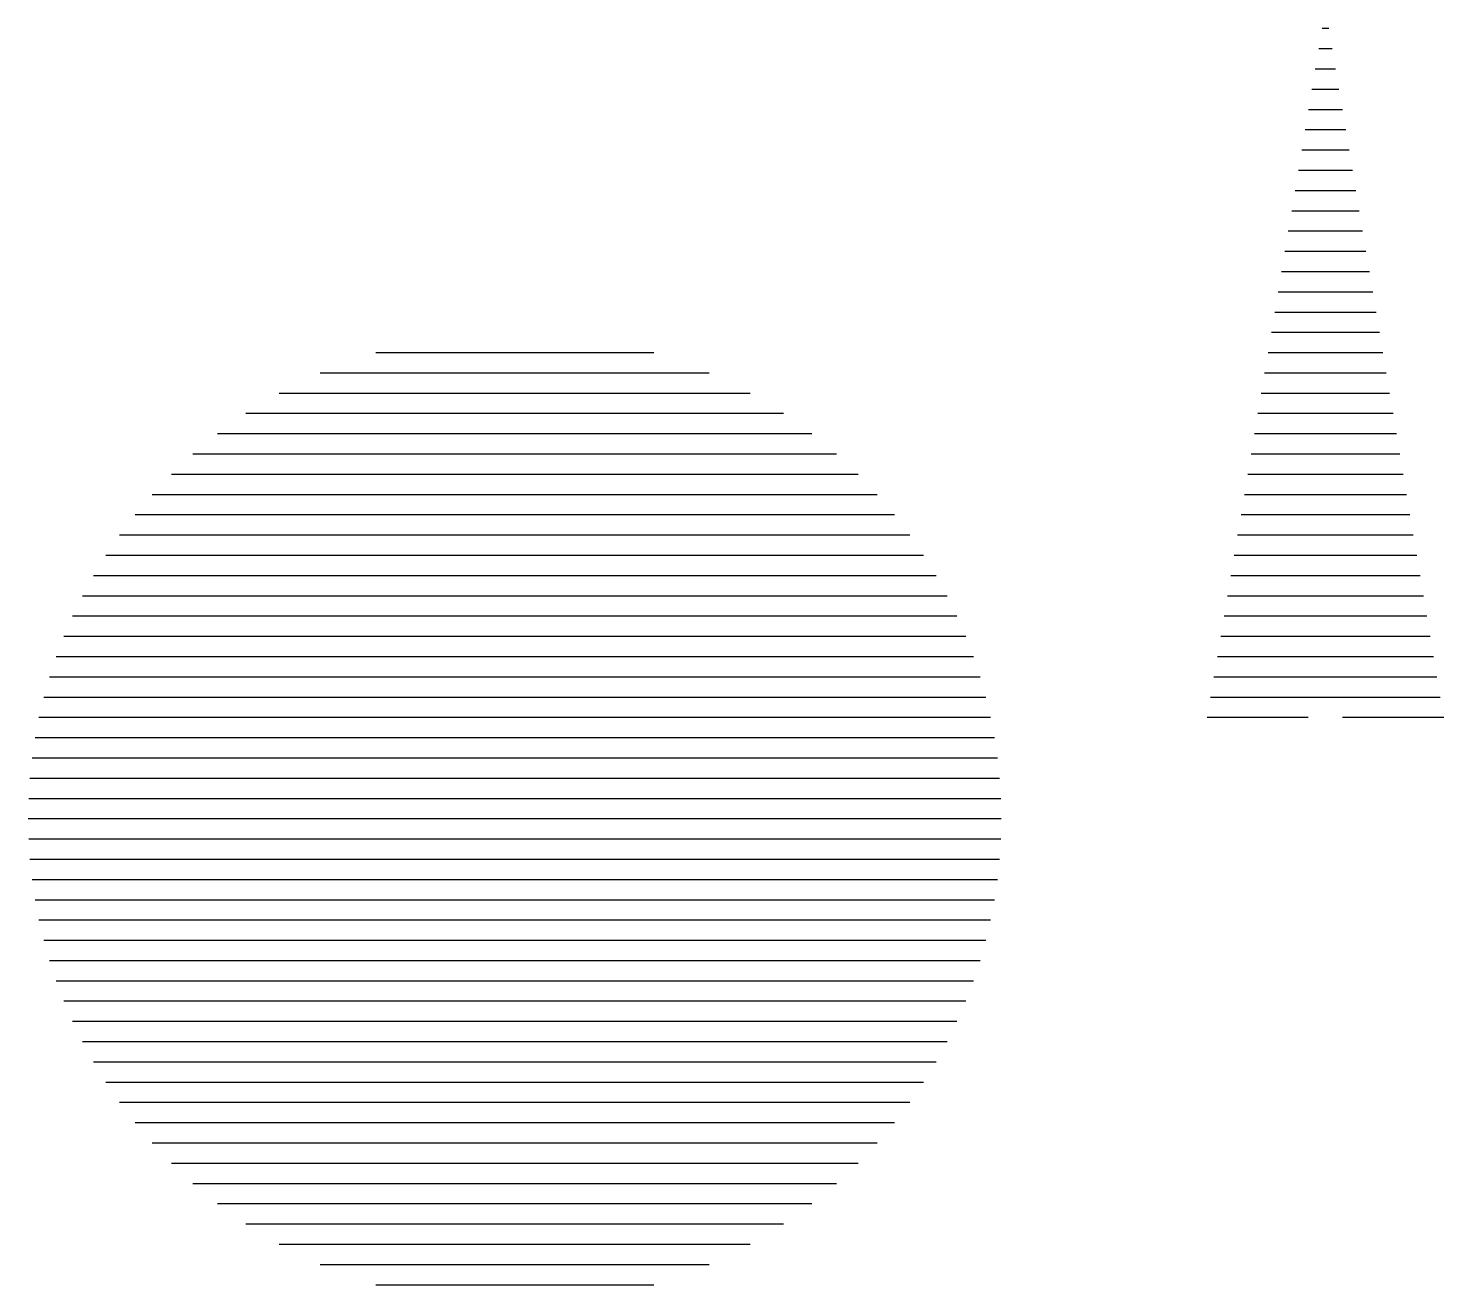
# Paper-space layout 'Layout1' of a CAD drawing. Extents: x -3 to 5.73, y -2.88 to 4.88.
import ezdxf

# ---------------------------------------------------------------- set-up
doc = ezdxf.new("R2010")
doc.units = 0
doc.header["$LTSCALE"] = 0.01
doc.layers.get('0').update_dxf_attribs({"linetype": 'CONTINUOUS'})
doc.layers.add('ROOD', color=1, linetype='CONTINUOUS')
doc.layers.add('VEILIG', color=7, linetype='CONTINUOUS')

# ---------------------------------------------------------------- blocks, each defined once
blk = doc.blocks.new('*X')
at = {"color": 0}
for p, q in [((4.9792, 4.875), (5.0208, 4.875)), ((4.9583, 4.75), (5.0417, 4.75)), ((4.9375, 4.625), (5.0625, 4.625)), ((4.9167, 4.5), (5.0833, 4.5)), ((4.8958, 4.375), (5.1042, 4.375)), ((4.875, 4.25), (5.125, 4.25)), ((4.8542, 4.125), (5.1458, 4.125)), ((4.8333, 4), (5.1667, 4)), ((4.8125, 3.875), (5.1875, 3.875)), ((4.7917, 3.75), (5.2083, 3.75)), ((4.7708, 3.625), (5.2292, 3.625)), ((4.75, 3.5), (5.25, 3.5)), ((4.7292, 3.375), (5.2708, 3.375)), ((4.7083, 3.25), (5.2917, 3.25)), ((4.6875, 3.125), (5.3125, 3.125)), ((4.6667, 3), (5.3333, 3)), ((-0.857, 2.875), (0.857, 2.875)), ((4.6458, 2.875), (5.3542, 2.875)), ((-1.199, 2.75), (1.199, 2.75)), ((4.625, 2.75), (5.375, 2.75)), ((-1.4524, 2.625), (1.4524, 2.625)), ((4.6042, 2.625), (5.3958, 2.625)), ((-1.6583, 2.5), (1.6583, 2.5)), ((4.5833, 2.5), (5.4167, 2.5)), ((-1.8329, 2.375), (1.8329, 2.375)), ((4.5625, 2.375), (5.4375, 2.375)), ((-1.9843, 2.25), (1.9843, 2.25)), ((4.5417, 2.25), (5.4583, 2.25)), ((-2.1176, 2.125), (2.1176, 2.125)), ((4.5208, 2.125), (5.4792, 2.125)), ((-2.2361, 2), (2.2361, 2)), ((4.5, 2), (5.5, 2)), ((-2.3419, 1.875), (2.3419, 1.875)), ((4.4792, 1.875), (5.5208, 1.875)), ((-2.4367, 1.75), (2.4367, 1.75)), ((4.4583, 1.75), (5.5417, 1.75)), ((-2.5218, 1.625), (2.5218, 1.625)), ((4.4375, 1.625), (5.5625, 1.625)), ((-2.5981, 1.5), (2.5981, 1.5)), ((4.4167, 1.5), (5.5833, 1.5)), ((-2.6663, 1.375), (2.6663, 1.375)), ((4.3958, 1.375), (5.6042, 1.375)), ((-2.7272, 1.25), (2.7272, 1.25)), ((4.375, 1.25), (5.625, 1.25)), ((-2.7811, 1.125), (2.7811, 1.125)), ((4.3542, 1.125), (5.6458, 1.125)), ((-2.8284, 1), (2.8284, 1)), ((4.3333, 1), (5.6667, 1)), ((-2.8696, 0.875), (2.8696, 0.875)), ((4.3125, 0.875), (5.6875, 0.875)), ((-2.9047, 0.75), (2.9047, 0.75)), ((4.2917, 0.75), (5.7083, 0.75)), ((-2.9342, 0.625), (2.9342, 0.625)), ((4.2708, 0.625), (4.8941, 0.625)), ((5.1059, 0.625), (5.7292, 0.625)), ((-2.958, 0.5), (2.958, 0.5)), ((-2.9765, 0.375), (2.9765, 0.375)), ((-2.9896, 0.25), (2.9896, 0.25)), ((-2.9974, 0.125), (2.9974, 0.125)), ((-3, 0), (3, 0)), ((-2.9974, -0.125), (2.9974, -0.125)), ((-2.9896, -0.25), (2.9896, -0.25)), ((-2.9765, -0.375), (2.9765, -0.375)), ((-2.958, -0.5), (2.958, -0.5)), ((-2.9342, -0.625), (2.9342, -0.625)), ((-2.9047, -0.75), (2.9047, -0.75)), ((-2.8696, -0.875), (2.8696, -0.875)), ((-2.8284, -1), (2.8284, -1)), ((-2.7811, -1.125), (2.7811, -1.125)), ((-2.7272, -1.25), (2.7272, -1.25)), ((-2.6663, -1.375), (2.6663, -1.375)), ((-2.5981, -1.5), (2.5981, -1.5)), ((-2.5218, -1.625), (2.5218, -1.625)), ((-2.4367, -1.75), (2.4367, -1.75)), ((-2.3419, -1.875), (2.3419, -1.875)), ((-2.2361, -2), (2.2361, -2)), ((-2.1176, -2.125), (2.1176, -2.125)), ((-1.9843, -2.25), (1.9843, -2.25)), ((-1.8329, -2.375), (1.8329, -2.375)), ((-1.6583, -2.5), (1.6583, -2.5)), ((-1.4524, -2.625), (1.4524, -2.625)), ((-1.199, -2.75), (1.199, -2.75)), ((-0.857, -2.875), (0.857, -2.875))]:
    blk.add_line(p, q, dxfattribs=at)

psp = doc.layouts.get("Layout1")

# ---------------------------------------------------------------- block references
at = {"layer": 'ROOD', "color": 0}
psp.add_blockref('*X', (0, 0), dxfattribs=at)
at = {"layer": 'VEILIG', "color": 0}
psp.add_blockref('*X', (0, 0), dxfattribs=at)

doc.saveas('drawing.dxf')
